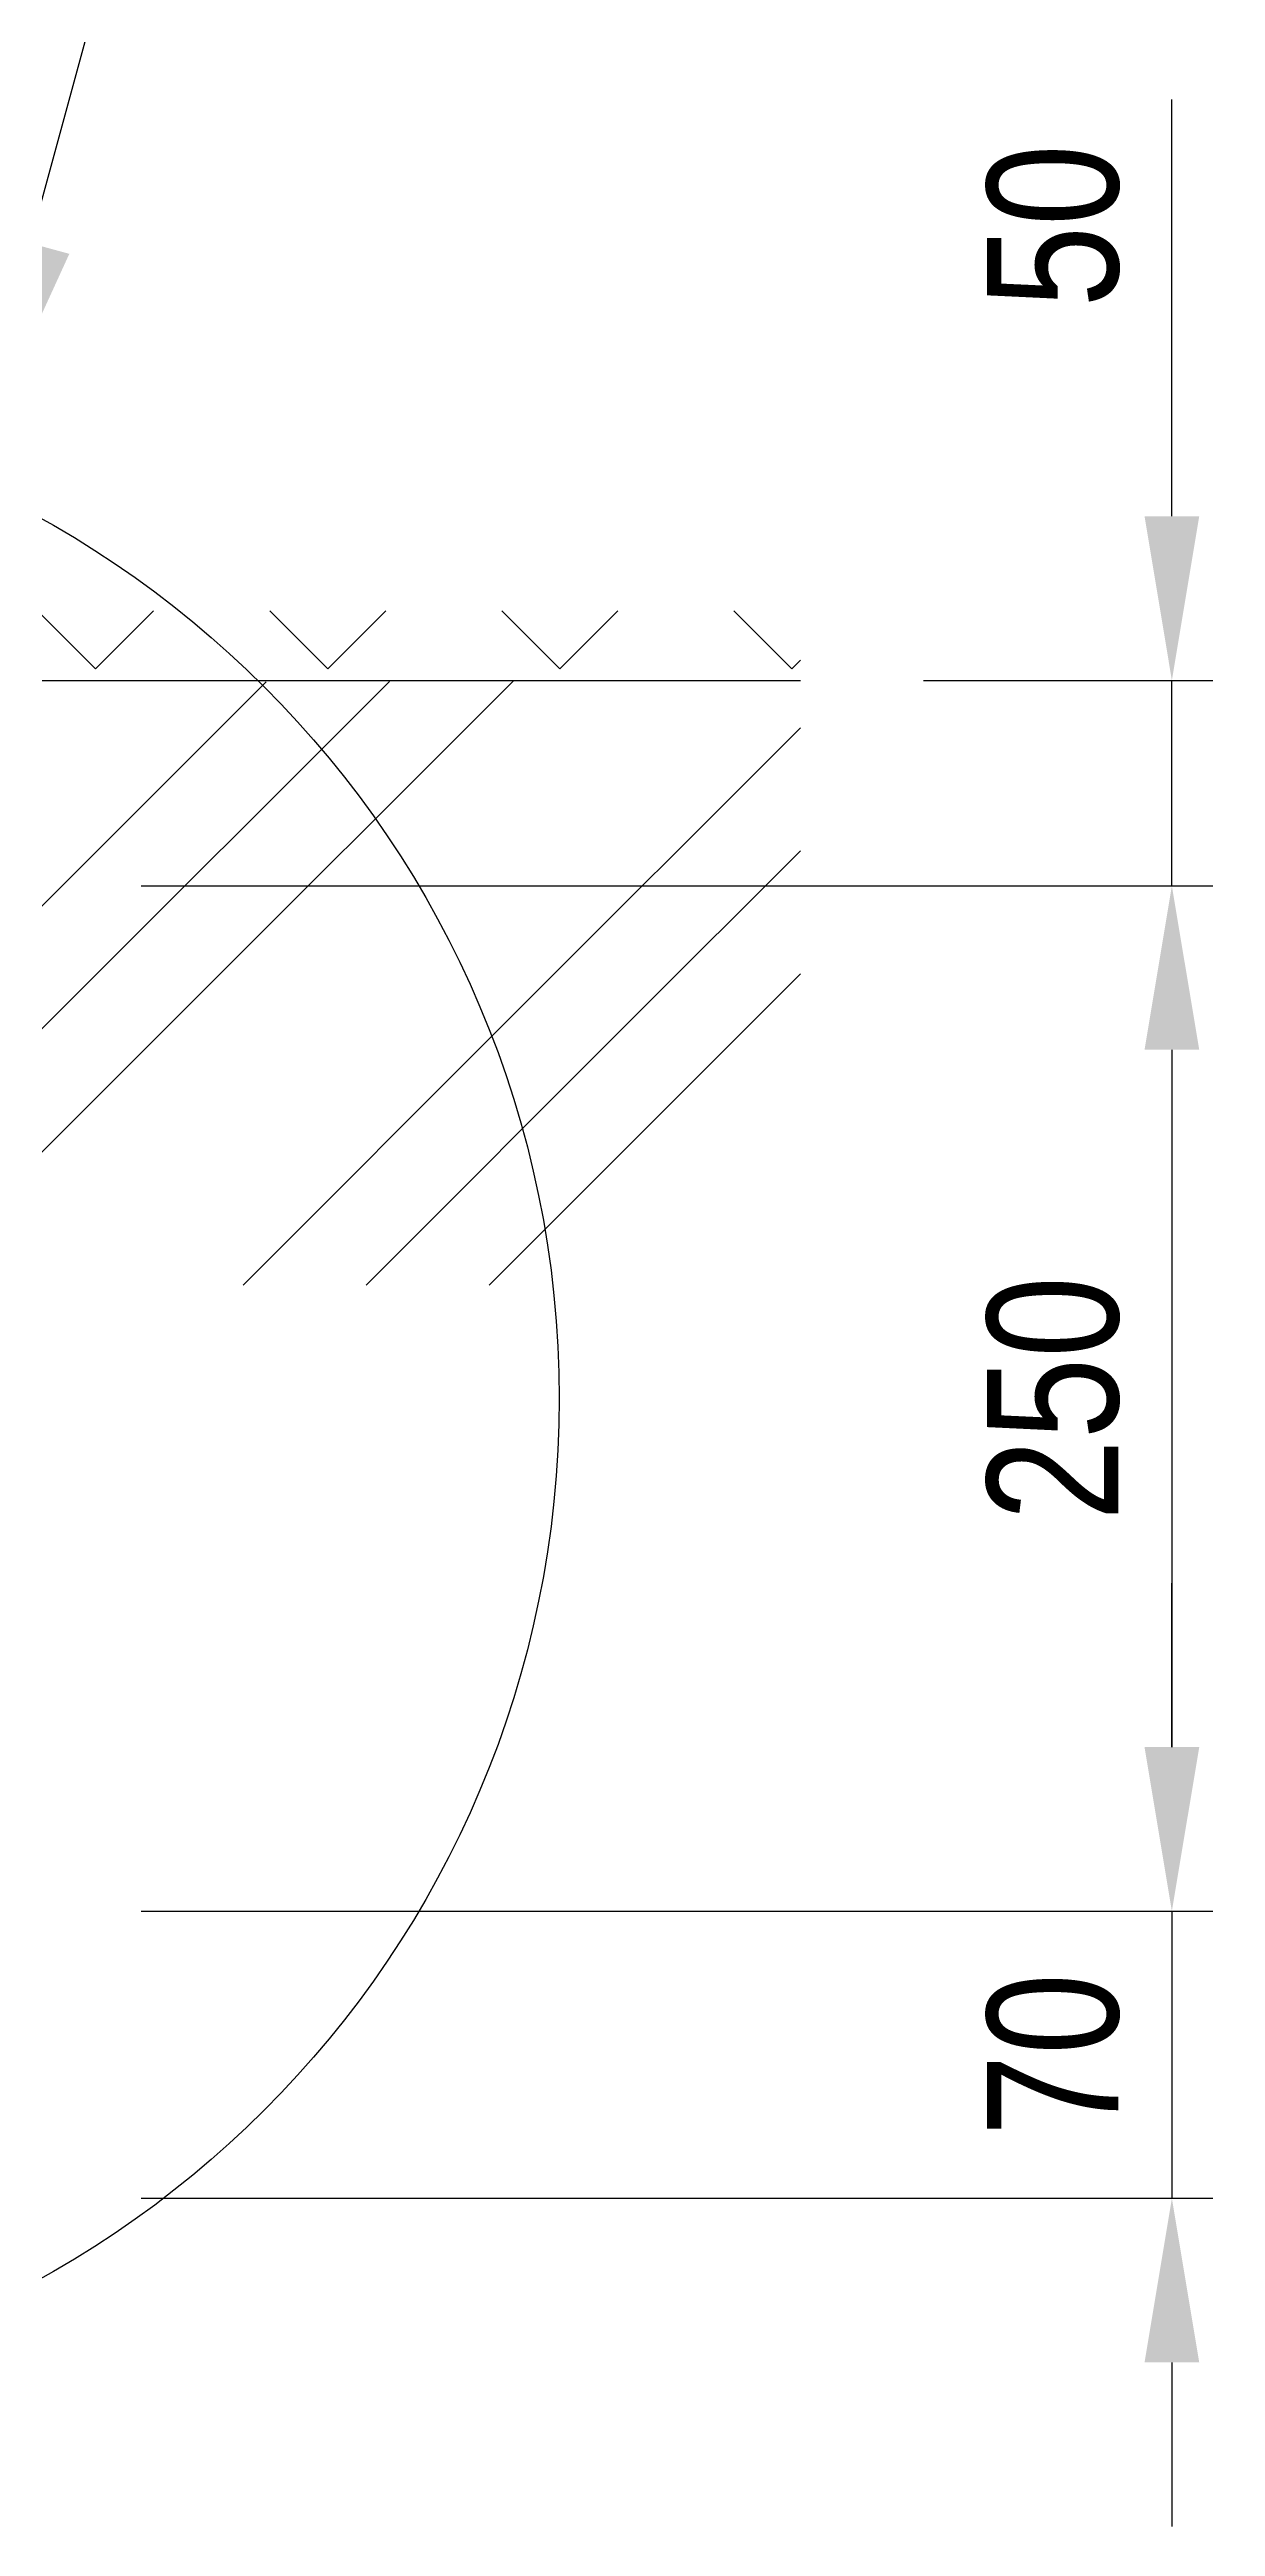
# Model space of a CAD drawing. Header units: millimetres. Extents: x 11758 to 17968, y 3782 to 8272.
# Drawn here: x 14257 to 14542, y 6258 to 6862 of the extents above; entities that cross this region are included whole.
import ezdxf
from ezdxf import colors
from ezdxf.entities.mleader import LeaderData, LeaderLine
from ezdxf.math import Vec2, Vec3

# ---------------------------------------------------------------- set-up
doc = ezdxf.new("R2010")
doc.units = ezdxf.units.MM
doc.header["$LTSCALE"] = 0.1
doc.layers.add('SRAFY', color=251, linetype='Continuous', lineweight=13)
doc.styles.add('SEACAD_Arial', font='arial.ttf', dxfattribs={"width": 0.8})
doc.dimstyles.new('ISO-25', dxfattribs={"dimtxt": 1.6, "dimasz": 2, "dimexe": 0.5, "dimexo": 1.5, "dimtad": 1, "dimdec": 0, "dimtxsty": 'SEACAD_Arial', "dimcen": 2, "dimadec": 0, "dimazin": 0, "dimtfac": 1, "dimtdec": 0, "dimtmove": 0, "dimatfit": 3, "dimfxl": 1, "dimarcsym": 0})

# ---------------------------------------------------------------- blocks, each defined once
blk = doc.blocks.new('*D5')
at = {"color": 0, "lineweight": -2, "transparency": 16777216}
for p, q in [((14279.8, 6658.18), (14540.96, 6658.18)), ((14530.96, 6618.18), (14530.96, 6448.18)), ((14279.8, 6408.18), (14540.96, 6408.18))]:
    blk.add_line(p, q, dxfattribs=at)
at = {"color": 0, "transparency": 16777216}
for points in [[(14524.3, 6618.18), (14537.63, 6618.18), (14530.96, 6658.18)], [(14524.3, 6448.18), (14537.63, 6448.18), (14530.96, 6408.18)]]:
    blk.add_solid(points, dxfattribs=at)
at = {"layer": 'Defpoints', "color": 0, "transparency": 16777216}
for p in [(14249.8, 6658.18), (14249.8, 6408.18), (14530.96, 6408.18)]:
    blk.add_point(p, dxfattribs=at)
at = {"color": 0, "transparency": 16777216, "insert": (14502.12, 6533.18), "char_height": 32, "attachment_point": 5, "rotation": 90, "style": 'SEACAD_Arial'}
blk.add_mtext('250', dxfattribs=at)
blk = doc.blocks.new('*D6')
at = {"color": 0, "lineweight": -2, "transparency": 16777216}
for p, q in [((14530.96, 6448.18), (14530.96, 6488.18)), ((14279.8, 6408.18), (14540.96, 6408.18)), ((14530.96, 6408.18), (14530.96, 6338.19)), ((14279.8, 6338.19), (14540.96, 6338.19)), ((14530.96, 6298.19), (14530.96, 6258.19))]:
    blk.add_line(p, q, dxfattribs=at)
at = {"color": 0, "transparency": 16777216}
for points in [[(14524.3, 6448.18), (14537.63, 6448.18), (14530.96, 6408.18)], [(14524.3, 6298.19), (14537.63, 6298.19), (14530.96, 6338.19)]]:
    blk.add_solid(points, dxfattribs=at)
at = {"layer": 'Defpoints', "color": 0, "transparency": 16777216}
for p in [(14249.8, 6408.18), (14249.8, 6338.19), (14530.96, 6338.19)]:
    blk.add_point(p, dxfattribs=at)
at = {"color": 0, "transparency": 16777216, "insert": (14502.12, 6373.19), "char_height": 32, "attachment_point": 5, "rotation": 90, "style": 'SEACAD_Arial'}
blk.add_mtext('70', dxfattribs=at)
blk = doc.blocks.new('*D10')
at = {"color": 0, "lineweight": -2, "transparency": 16777216}
for p, q in [((14530.96, 6748.25), (14530.96, 6849.83)), ((14470.46, 6708.25), (14540.96, 6708.25)), ((14530.96, 6658.18), (14530.96, 6708.25)), ((14434.82, 6658.18), (14540.96, 6658.18)), ((14530.96, 6618.18), (14530.96, 6578.18))]:
    blk.add_line(p, q, dxfattribs=at)
at = {"color": 0, "transparency": 16777216}
for points in [[(14524.3, 6748.25), (14537.63, 6748.25), (14530.96, 6708.25)], [(14524.3, 6618.18), (14537.63, 6618.18), (14530.96, 6658.18)]]:
    blk.add_solid(points, dxfattribs=at)
at = {"layer": 'Defpoints', "color": 0, "transparency": 16777216}
for p in [(14440.46, 6708.25), (14530.96, 6708.25), (14404.82, 6658.18)]:
    blk.add_point(p, dxfattribs=at)
at = {"color": 0, "transparency": 16777216, "insert": (14502.12, 6819.04), "char_height": 32, "attachment_point": 5, "rotation": 90, "style": 'SEACAD_Arial'}
blk.add_mtext('50', dxfattribs=at)

msp = doc.modelspace()

# ---------------------------------------------------------------- hatches: boundary and pattern name
at = {"layer": 'SRAFY'}
h = msp.add_hatch(dxfattribs=at)
h.set_pattern_fill('TERACO', color=256, scale=20)
h.set_pattern_definition([(45, (6914.72, 1393.59), (-28.28427, 28.28427), [20, -20]), (135, (6971.29, 1393.59), (-28.28427, -28.28427), [20, -20])])
h.paths.add_polyline_path([(13464.37, 6708.25), (13464.37, 6731.28), (14440.46, 6731.28), (14440.46, 6708.26)])
h = msp.add_hatch(dxfattribs=at)
h.set_pattern_fill('GOST_GROUND', color=256, scale=10)
h.set_pattern_definition([(45, (6450.33, 1393.59), (141.4214, -9e-15), [200]), (45, (6480.33, 1393.59), (141.4214, -9e-15), [200]), (45, (6510.33, 1393.59), (141.4214, -9e-15), [200])])
h.paths.add_polyline_path([(13999.79, 6560.57), (13464.11, 6558.26), (13464.5, 6705.83), (14440.46, 6708.24), (14440.46, 6560.84), (14249.8, 6560.84), (14249.8, 6658.18), (13999.79, 6658.17)])

# ---------------------------------------------------------------- linework, layer by layer
msp.add_line((13464.3, 6708.25), (14440.46, 6708.25))
msp.add_circle((14136.24, 6533.19), 245.38)

# ---------------------------------------------------------------- dimensions: what is measured, and where the dimension line sits
dim = msp.add_linear_dim(base=(14530.96, 6708.25), p1=(14404.82, 6658.18), p2=(14440.46, 6708.25), angle=90, dimstyle='ISO-25')
dim.commit()
dim.dimension.update_dxf_attribs({"geometry": '*D10', "text_midpoint": (14530.96, 6819.04), "dimtype": 160})
dim = msp.add_linear_dim(base=(14530.96, 6408.18), p1=(14249.8, 6658.18), p2=(14249.8, 6408.18), angle=90, dimstyle='ISO-25', override={"dimscale": 0})
dim.commit()
dim.dimension.update_dxf_attribs({"geometry": '*D5', "text_midpoint": (14530.96, 6533.18), "dimtype": 160})
dim = msp.add_linear_dim(base=(14530.96, 6338.19), p1=(14249.8, 6408.18), p2=(14249.8, 6338.19), angle=90, dimstyle='ISO-25', override={"dimscale": 0, "dimtmove": 1})
dim.commit()
dim.dimension.update_dxf_attribs({"geometry": '*D6', "text_midpoint": (14502.12, 6373.19)})

# ---------------------------------------------------------------- leaders
ml = msp.add_multileader_mtext('Standard')
ml.set_content('Detail 1', color=256, style='SEACAD_Arial')
ml.set_leader_properties(lineweight=-3)
ml.build(insert=Vec2(0, 0))
ml.multileader.update_dxf_attribs({"text_right_attachment_type": 6, "dogleg_length": 2, "arrow_head_size": 60, "scale": 20})
ctx = ml.context
ctx.base_point, ctx.scale, ctx.char_height, ctx.arrow_head_size, ctx.landing_gap_size, ctx.plane_origin = Vec3(14334.61, 6968.58), 20, 50, 60, 20, Vec3(16160.87, 6734.91)
ctx.right_attachment = 6
notes = []
notes.append((ctx, [(0, (1, 1, 0), (14294.61, 6968.58), (1, 0), 40, [(0, [(14236.97, 6756.94)], 0, [])])]))
ctx.mtext.insert, ctx.mtext.flow_direction = Vec3(14354.61, 6993.99), 5
for ctx, leaders in notes:
    for number, flags, end, landing, length, lines in leaders:
        leader = LeaderData()
        leader.index, (leader.has_last_leader_line, leader.has_dogleg_vector, leader.attachment_direction) = number, flags
        leader.last_leader_point, leader.dogleg_vector, leader.dogleg_length = Vec3(end), Vec3(landing), length
        for number, points, colour, breaks in lines:
            line = LeaderLine()
            line.index, line.vertices, line.color, line.breaks = number, Vec3.list(points), colors.encode_raw_color(colour), breaks
            leader.lines.append(line)
        ctx.leaders.append(leader)

doc.saveas('drawing.dxf')
